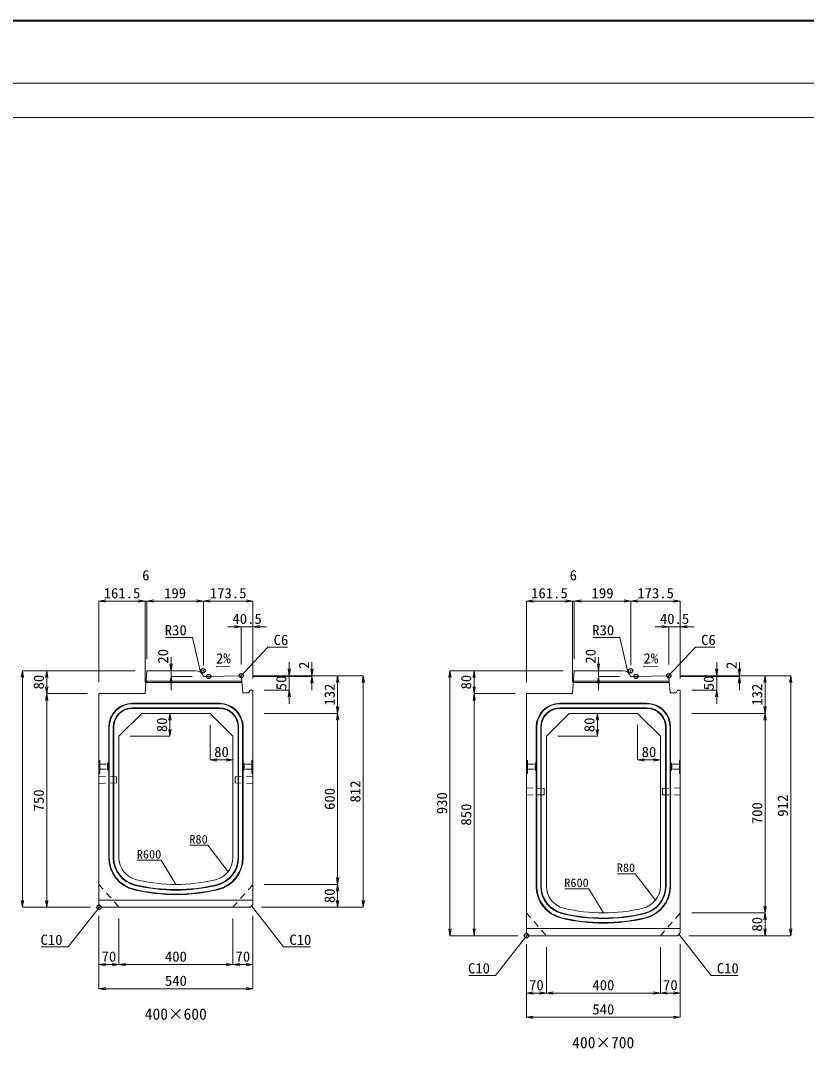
# Model space of a CAD drawing. Units: millimetres at full size; some dimension numbers follow another scale. Extents: x -1267 to 18002, y -8040 to 14480.
# Drawn here: x 12889 to 15647, y 2133 to 5740 of the extents above; entities that cross this region are included whole.
import ezdxf
from ezdxf.enums import TextEntityAlignment as Align

# ---------------------------------------------------------------- set-up
doc = ezdxf.new("R2010")
doc.units = ezdxf.units.MM
doc.header["$LTSCALE"] = 30
doc.header["$PDMODE"] = 32
doc.header["$PDSIZE"] = 15
doc.linetypes.add('USER1', pattern=[1.35, 0.75, -0.6])
for name, color, linetype, lineweight in [('インサート', 3, 'USER1', 9), ('吊りマスター', 4, 'USER1', 9), ('図枠', 7, 'Continuous', 5), ('寸法線', 7, 'Continuous', 13), ('引出線', 4, 'Continuous', 13), ('本体', 2, 'Continuous', 13), ('目地', 132, 'Continuous', 5)]:
    doc.layers.add(name, color=color, linetype=linetype, lineweight=lineweight)
doc.layers.add('作業エリア', color=11, linetype='Continuous')
doc.layers.add('文字', color=7, linetype='Continuous')
doc.styles.add('ＭＳ 明朝', font='')
doc.styles.get('ＭＳ 明朝').set_extended_font_data('MS Mincho')

# ---------------------------------------------------------------- blocks, each defined once
blk = doc.blocks.new('open_arrow')
at = {"color": 0, "linetype": 'Continuous', "lineweight": -2}
blk.add_lwpolyline([(7.5, 1.25), (0, 0), (7.5, -1.25)], dxfattribs=at)

msp = doc.modelspace()

# ---------------------------------------------------------------- linework, layer by layer
at = {"layer": 'インサート'}
for p, q in [((13167.64, 3129.66), (13194.64, 3129.66)), ((13167.64, 3129.66), (13167.64, 3112.66)), ((13167.64, 3112.66), (13194.64, 3112.66)), ((13197.64, 3133.66), (13194.64, 3133.66)), ((13194.64, 3133.66), (13194.64, 3108.66)), ((13194.64, 3108.66), (13197.64, 3108.66)), ((13197.64, 3108.66), (13197.64, 3133.66)), ((13671.24, 3133.66), (13674.24, 3133.66)), ((13671.24, 3108.66), (13671.24, 3133.66)), ((13674.24, 3108.66), (13671.24, 3108.66)), ((13674.24, 3133.66), (13674.24, 3108.66)), ((13701.24, 3129.66), (13674.24, 3129.66)), ((13701.24, 3112.66), (13674.24, 3112.66)), ((13701.24, 3129.66), (13701.24, 3112.66)), ((14667.64, 3129.66), (14694.64, 3129.66)), ((14667.64, 3129.66), (14667.64, 3112.66)), ((14667.64, 3112.66), (14694.64, 3112.66)), ((14697.64, 3133.66), (14694.64, 3133.66)), ((14694.64, 3133.66), (14694.64, 3108.66)), ((14694.64, 3108.66), (14697.64, 3108.66)), ((14697.64, 3108.66), (14697.64, 3133.66)), ((15171.24, 3133.66), (15174.24, 3133.66)), ((15171.24, 3108.66), (15171.24, 3133.66)), ((15174.24, 3108.66), (15171.24, 3108.66)), ((15174.24, 3133.66), (15174.24, 3108.66)), ((15201.24, 3129.66), (15174.24, 3129.66)), ((15201.24, 3112.66), (15174.24, 3112.66)), ((15201.24, 3129.66), (15201.24, 3112.66))]:
    msp.add_line(p, q, dxfattribs=at)
at = {"layer": '作業エリア'}
for p in [(13529.94, 3458.16), (15029.94, 3458.16), (13549.44, 3438.16), (13663.94, 3440.38), (15049.44, 3438.16), (15163.94, 3440.38), (13164.44, 2628.16), (14664.44, 2528.16)]:
    msp.add_point(p, dxfattribs=at)
at = {"layer": '吊りマスター'}
for p, q in [((13164.44, 3087.66), (13164.44, 3062.66)), ((13164.44, 3087.66), (13226.44, 3086.16)), ((13226.44, 3086.16), (13226.44, 3064.16)), ((13704.44, 3087.66), (13642.44, 3086.16)), ((13642.44, 3086.16), (13642.44, 3064.16)), ((13704.44, 3087.66), (13704.44, 3062.66)), ((13164.44, 3062.66), (13226.44, 3064.16)), ((13704.44, 3062.66), (13642.44, 3064.16)), ((14664.44, 3046.66), (14664.44, 3021.66)), ((14664.44, 3046.66), (14726.44, 3045.16)), ((14726.44, 3045.16), (14726.44, 3023.16)), ((15204.44, 3046.66), (15142.44, 3045.16)), ((15142.44, 3045.16), (15142.44, 3023.16)), ((15204.44, 3046.66), (15204.44, 3021.66)), ((14664.44, 3021.66), (14726.44, 3023.16)), ((15204.44, 3021.66), (15142.44, 3023.16))]:
    msp.add_line(p, q, dxfattribs=at)
at = {"layer": '図枠', "lineweight": 40}
msp.add_line((9534.44, 5740), (17334.44, 5740), dxfattribs=at)
at = {"layer": '図枠', "lineweight": 13}
for p, q in [((9834.44, 5520), (17034.44, 5520)), ((9834.44, 5400), (17034.44, 5400))]:
    msp.add_line(p, q, dxfattribs=at)
at = {"layer": '寸法線'}
for p, q in [((13325.94, 3702.41), (13164.44, 3702.41)), ((13164.44, 3418.16), (13164.44, 3702.41)), ((13355.94, 3702.41), (13301.94, 3702.41)), ((13325.94, 3418.16), (13325.94, 3702.41)), ((13325.94, 3418.16), (13325.94, 3702.41)), ((13531.07, 3702.41), (13331.94, 3702.41)), ((13331.94, 3498.16), (13331.94, 3702.41)), ((13331.94, 3498.16), (13331.94, 3702.41)), ((13531.07, 3478.16), (13531.07, 3702.41)), ((13704.44, 3702.41), (13531.07, 3702.41)), ((13531.07, 3478.16), (13531.07, 3702.41)), ((13704.44, 3430.38), (13704.44, 3702.41)), ((14825.94, 3702.41), (14664.44, 3702.41)), ((14664.44, 3418.16), (14664.44, 3702.41)), ((14855.94, 3702.41), (14801.94, 3702.41)), ((14825.94, 3418.16), (14825.94, 3702.41)), ((14825.94, 3418.16), (14825.94, 3702.41)), ((15031.07, 3702.41), (14831.94, 3702.41)), ((14831.94, 3498.16), (14831.94, 3702.41)), ((14831.94, 3498.16), (14831.94, 3702.41)), ((15031.07, 3478.16), (15031.07, 3702.41)), ((15204.44, 3702.41), (15031.07, 3702.41)), ((15031.07, 3478.16), (15031.07, 3702.41)), ((15204.44, 3430.38), (15204.44, 3702.41)), ((13615.94, 3612.41), (13752.44, 3612.41)), ((13663.94, 3480.38), (13663.94, 3612.41)), ((13704.44, 3430.38), (13704.44, 3612.41)), ((15115.94, 3612.41), (15252.44, 3612.41)), ((15163.94, 3480.38), (15163.94, 3612.41)), ((15204.44, 3430.38), (15204.44, 3612.41)), ((13417.36, 3390.16), (13417.36, 3506.16)), ((14917.36, 3390.16), (14917.36, 3506.16)), ((13832.04, 3342.38), (13832.04, 3488.38)), ((13911.9, 3390.16), (13911.9, 3488.38)), ((15332.04, 3342.38), (15332.04, 3488.38)), ((15411.9, 3390.16), (15411.9, 3488.38)), ((12895.93, 2628.16), (12895.93, 3458.16)), ((13291.94, 3458.16), (12895.93, 3458.16)), ((12980.93, 3378.16), (12980.93, 3458.16)), ((13291.94, 3458.16), (12980.93, 3458.16)), ((13491.07, 3438.16), (13417.36, 3438.16)), ((13703.94, 3440.38), (14001.9, 3440.38)), ((13703.94, 3440.38), (13911.9, 3440.38)), ((13703.94, 3440.38), (14091.9, 3440.38)), ((13703.94, 3440.38), (13832.04, 3440.38)), ((13703.94, 3438.16), (13911.9, 3438.16)), ((14001.9, 3308.16), (14001.9, 3440.38)), ((14091.9, 2628.16), (14091.9, 3440.38)), ((14395.93, 2528.16), (14395.93, 3458.16)), ((14791.94, 3458.16), (14395.93, 3458.16)), ((14480.93, 3378.16), (14480.93, 3458.16)), ((14791.94, 3458.16), (14480.93, 3458.16)), ((14991.07, 3438.16), (14917.36, 3438.16)), ((15203.94, 3440.38), (15501.9, 3440.38)), ((15203.94, 3440.38), (15411.9, 3440.38)), ((15203.94, 3440.38), (15591.9, 3440.38)), ((15203.94, 3440.38), (15332.04, 3440.38)), ((15203.94, 3438.16), (15411.9, 3438.16)), ((15501.9, 3308.16), (15501.9, 3440.38)), ((15591.9, 2528.16), (15591.9, 3440.38)), ((12980.93, 2628.16), (12980.93, 3378.16)), ((13124.44, 3378.16), (12980.93, 3378.16)), ((13124.44, 3378.16), (12980.93, 3378.16)), ((13744.44, 3390.38), (13832.04, 3390.38)), ((14480.93, 2528.16), (14480.93, 3378.16)), ((14624.44, 3378.16), (14480.93, 3378.16)), ((14624.44, 3378.16), (14480.93, 3378.16)), ((15244.44, 3390.38), (15332.04, 3390.38)), ((13413.29, 3228.16), (13413.29, 3308.16)), ((13744.44, 3308.16), (14001.9, 3308.16)), ((13744.44, 3308.16), (14001.9, 3308.16)), ((14001.9, 2708.16), (14001.9, 3308.16)), ((14913.29, 3228.16), (14913.29, 3308.16)), ((15244.44, 3308.16), (15501.9, 3308.16)), ((15244.44, 3308.16), (15501.9, 3308.16)), ((15501.9, 2608.16), (15501.9, 3308.16)), ((13554.44, 3268.16), (13554.44, 3145.08)), ((15054.44, 3268.16), (15054.44, 3145.08)), ((13274.44, 3228.16), (13413.29, 3228.16)), ((14774.44, 3228.16), (14913.29, 3228.16)), ((13554.44, 3145.08), (13634.44, 3145.08)), ((15054.44, 3145.08), (15134.44, 3145.08)), ((13744.44, 2708.16), (14001.9, 2708.16)), ((13744.44, 2708.16), (14001.9, 2708.16)), ((14001.9, 2628.16), (14001.9, 2708.16)), ((13134.44, 2628.16), (12895.93, 2628.16)), ((13134.44, 2628.16), (12980.93, 2628.16)), ((13164.44, 2598.16), (13164.44, 2427.01)), ((13164.44, 2598.16), (13164.44, 2342.01)), ((13704.44, 2598.16), (13704.44, 2427.01)), ((13704.44, 2598.16), (13704.44, 2342.01)), ((13734.44, 2628.16), (14001.9, 2628.16)), ((13734.44, 2628.16), (14091.9, 2628.16)), ((15244.44, 2608.16), (15501.9, 2608.16)), ((15244.44, 2608.16), (15501.9, 2608.16)), ((15501.9, 2528.16), (15501.9, 2608.16)), ((13234.44, 2588.16), (13234.44, 2427.01)), ((13234.44, 2588.16), (13234.44, 2427.01)), ((13634.44, 2588.16), (13634.44, 2427.01)), ((13634.44, 2588.16), (13634.44, 2427.01)), ((14634.44, 2528.16), (14395.93, 2528.16)), ((14634.44, 2528.16), (14480.93, 2528.16)), ((15234.44, 2528.16), (15501.9, 2528.16)), ((15234.44, 2528.16), (15591.9, 2528.16)), ((14664.44, 2498.16), (14664.44, 2327.01)), ((14664.44, 2498.16), (14664.44, 2242.01)), ((15204.44, 2498.16), (15204.44, 2327.01)), ((15204.44, 2498.16), (15204.44, 2242.01)), ((14734.44, 2488.16), (14734.44, 2327.01)), ((14734.44, 2488.16), (14734.44, 2327.01)), ((15134.44, 2488.16), (15134.44, 2327.01)), ((15134.44, 2488.16), (15134.44, 2327.01)), ((13164.44, 2427.01), (13234.44, 2427.01)), ((13234.44, 2427.01), (13634.44, 2427.01)), ((13634.44, 2427.01), (13704.44, 2427.01)), ((13164.44, 2342.01), (13704.44, 2342.01)), ((14664.44, 2327.01), (14734.44, 2327.01)), ((14734.44, 2327.01), (15134.44, 2327.01)), ((15134.44, 2327.01), (15204.44, 2327.01)), ((14664.44, 2242.01), (15204.44, 2242.01))]:
    msp.add_line(p, q, dxfattribs=at)
at = {"layer": '引出線'}
for points in [[(13520.11, 3452.66), (13492.49, 3575.21), (13397.82, 3575.21)], [(15020.11, 3452.66), (14992.49, 3575.21), (14897.82, 3575.21)], [(13661.19, 3437.33), (13757.37, 3541.15), (13825.71, 3541.15)], [(15161.19, 3437.33), (15257.37, 3541.15), (15325.71, 3541.15)], [(13575.77, 3472.31), (13624.48, 3473.28), (13575.74, 3472.3)], [(15075.77, 3472.31), (15124.48, 3473.28), (15075.74, 3472.3)], [(13617.2, 2752.59), (13545.94, 2845.69), (13483.71, 2845.69)], [(13434.44, 2708.16), (13383.07, 2792.91), (13298.9, 2792.91)], [(15117.2, 2652.59), (15045.94, 2745.69), (14983.71, 2745.69)], [(14934.44, 2608.16), (14883.07, 2692.91), (14798.9, 2692.91)], [(13169.44, 2633.16), (13056.46, 2488.73), (12961.79, 2488.73)], [(13699.44, 2633.16), (13812.42, 2488.73), (13907.09, 2488.73)], [(14669.44, 2533.16), (14556.46, 2388.73), (14461.79, 2388.73)], [(15199.44, 2533.16), (15312.42, 2388.73), (15407.09, 2388.73)]]:
    msp.add_lwpolyline(points, dxfattribs=at)
at = {"layer": '本体'}
for p, q in [((13325.94, 3378.16), (13331.94, 3458.16)), ((13331.94, 3458.16), (13502.79, 3458.16)), ((13549.44, 3438.16), (13531.07, 3438.16)), ((13657.94, 3440.26), (13664.44, 3434.4)), ((13664.44, 3434.4), (13668.94, 3380.38)), ((14825.94, 3378.16), (14831.94, 3458.16)), ((14831.94, 3458.16), (15002.79, 3458.16)), ((15049.44, 3438.16), (15031.07, 3438.16)), ((15157.94, 3440.26), (15164.44, 3434.4)), ((15164.44, 3434.4), (15168.94, 3380.38)), ((13164.44, 2638.16), (13164.44, 3378.16)), ((13325.94, 3378.16), (13164.44, 3378.16)), ((13668.94, 3380.38), (13689.44, 3380.38)), ((13689.44, 3380.38), (13694.44, 3390.38)), ((13694.44, 3390.38), (13704.44, 3390.38)), ((13704.44, 2638.16), (13704.44, 3390.38)), ((14664.44, 2538.16), (14664.44, 3378.16)), ((14825.94, 3378.16), (14664.44, 3378.16)), ((15168.94, 3380.38), (15189.44, 3380.38)), ((15189.44, 3380.38), (15194.44, 3390.38)), ((15194.44, 3390.38), (15204.44, 3390.38)), ((15204.44, 2538.16), (15204.44, 3390.38)), ((13234.44, 3228.16), (13314.44, 3308.16)), ((13314.44, 3308.16), (13554.44, 3308.16)), ((13554.44, 3308.16), (13634.44, 3228.16)), ((14734.44, 3228.16), (14814.44, 3308.16)), ((14814.44, 3308.16), (15054.44, 3308.16)), ((15054.44, 3308.16), (15134.44, 3228.16)), ((13234.44, 2802.2), (13234.44, 3228.16)), ((13634.44, 3228.16), (13634.44, 2802.2)), ((14734.44, 2702.2), (14734.44, 3228.16)), ((15134.44, 3228.16), (15134.44, 2702.2)), ((13174.44, 2628.16), (13164.44, 2638.16)), ((13694.44, 2628.16), (13704.44, 2638.16)), ((13174.44, 2628.16), (13694.44, 2628.16)), ((14674.44, 2528.16), (14664.44, 2538.16)), ((14674.44, 2528.16), (15194.44, 2528.16)), ((15194.44, 2528.16), (15204.44, 2538.16))]:
    msp.add_line(p, q, dxfattribs=at)
at = {"layer": '本体', "lineweight": 20}
for p, q in [((13549.44, 3438.16), (13657.94, 3440.26)), ((15049.44, 3438.16), (15157.94, 3440.26))]:
    msp.add_line(p, q, dxfattribs=at)
at = {"layer": '本体', "lineweight": 9}
for p, q in [((13164.44, 3145.66), (13167.64, 3143.66)), ((13167.64, 3143.66), (13167.64, 3098.66)), ((13704.44, 3145.66), (13701.24, 3143.66)), ((13701.24, 3143.66), (13701.24, 3098.66)), ((14664.44, 3145.66), (14667.64, 3143.66)), ((14667.64, 3143.66), (14667.64, 3098.66)), ((15204.44, 3145.66), (15201.24, 3143.66)), ((15201.24, 3143.66), (15201.24, 3098.66)), ((13167.64, 3098.66), (13164.44, 3096.66)), ((13701.24, 3098.66), (13704.44, 3096.66)), ((14667.64, 3098.66), (14664.44, 3096.66)), ((15201.24, 3098.66), (15204.44, 3096.66)), ((13164.44, 2653.16), (13704.44, 2653.16)), ((14664.44, 2553.16), (15204.44, 2553.16))]:
    msp.add_line(p, q, dxfattribs=at)
at = {"layer": '本体', "linetype": 'USER1', "lineweight": 9}
for p, q in [((13164.44, 2708.16), (13234.44, 2628.16)), ((13634.44, 2628.16), (13704.44, 2708.16)), ((14664.44, 2608.16), (14734.44, 2528.16)), ((15134.44, 2528.16), (15204.44, 2608.16))]:
    msp.add_line(p, q, dxfattribs=at)
at = {"layer": '本体'}
for centre, radius, start, end in [((13502.79, 3428.16), 30, 19.47122, 90), ((15002.79, 3428.16), 30, 19.47122, 90), ((13314.44, 2802.2), 80, 180, 256.65764), ((13554.44, 2802.2), 80, 283.34236, 0), ((13434.44, 3308.16), 600, 256.65764, 283.34236), ((14814.44, 2702.2), 80, 180, 256.65764), ((15054.44, 2702.2), 80, 283.34236, 0), ((14934.44, 3208.16), 600, 256.65764, 283.34236)]:
    msp.add_arc(centre, radius, start, end, dxfattribs=at)
at = {"layer": '目地'}
for p, q in [((13665.87, 3417.16), (13328.86, 3417.16)), ((13665.54, 3421.16), (13329.16, 3421.16)), ((15165.87, 3417.16), (14828.86, 3417.16)), ((15165.54, 3421.16), (14829.16, 3421.16)), ((13586.44, 3344.16), (13282.44, 3344.16)), ((13586.44, 3342.16), (13282.44, 3342.16)), ((13586.44, 3328.16), (13282.44, 3328.16)), ((13586.44, 3326.16), (13282.44, 3326.16)), ((15086.44, 3344.16), (14782.44, 3344.16)), ((15086.44, 3342.16), (14782.44, 3342.16)), ((15086.44, 3328.16), (14782.44, 3328.16)), ((15086.44, 3326.16), (14782.44, 3326.16)), ((13198.44, 3260.16), (13198.44, 2802.2)), ((13200.44, 3260.16), (13200.44, 2802.2)), ((13214.44, 3260.16), (13214.44, 2802.2)), ((13216.44, 3260.16), (13216.44, 2802.2)), ((13652.44, 2802.2), (13652.44, 3260.16)), ((13654.44, 2802.2), (13654.44, 3260.16)), ((13668.44, 2802.2), (13668.44, 3260.16)), ((13670.44, 2802.2), (13670.44, 3260.16)), ((14698.44, 3260.16), (14698.44, 2702.2)), ((14700.44, 3260.16), (14700.44, 2702.2)), ((14714.44, 3260.16), (14714.44, 2702.2)), ((14716.44, 3260.16), (14716.44, 2702.2)), ((15152.44, 2702.2), (15152.44, 3260.16)), ((15154.44, 2702.2), (15154.44, 3260.16)), ((15168.44, 2702.2), (15168.44, 3260.16)), ((15170.44, 2702.2), (15170.44, 3260.16))]:
    msp.add_line(p, q, dxfattribs=at)
for centre, radius, start, end in [((13282.44, 3260.16), 84, 90, 180), ((13282.44, 3260.16), 82, 90, 180), ((13282.44, 3260.16), 68, 90, 180), ((13282.44, 3260.16), 66, 90, 180), ((13586.44, 3260.16), 84, 0, 90), ((13586.44, 3260.16), 82, 0, 90), ((13586.44, 3260.16), 68, 0, 90), ((13586.44, 3260.16), 66, 0, 90), ((14782.44, 3260.16), 84, 90, 180), ((14782.44, 3260.16), 82, 90, 180), ((14782.44, 3260.16), 68, 90, 180), ((14782.44, 3260.16), 66, 90, 180), ((15086.44, 3260.16), 84, 0, 90), ((15086.44, 3260.16), 82, 0, 90), ((15086.44, 3260.16), 68, 0, 90), ((15086.44, 3260.16), 66, 0, 90), ((13314.44, 2802.2), 116, 180, 256.65764), ((13314.44, 2802.2), 114, 180, 256.65764), ((13314.44, 2802.2), 100, 180, 256.65764), ((13314.44, 2802.2), 98, 180, 256.65764), ((13554.44, 2802.2), 98, 283.34236, 0), ((13554.44, 2802.2), 100, 283.34236, 0), ((13554.44, 2802.2), 114, 283.34236, 0), ((13554.44, 2802.2), 116, 283.34236, 0), ((13434.44, 3308.16), 618, 256.65764, 283.34236), ((13434.44, 3308.16), 636, 256.65764, 283.34236), ((13434.44, 3308.16), 634, 256.65764, 283.34236), ((13434.44, 3308.16), 620, 256.65764, 283.34236), ((14814.44, 2702.2), 116, 180, 256.65764), ((14814.44, 2702.2), 114, 180, 256.65764), ((14814.44, 2702.2), 100, 180, 256.65764), ((14814.44, 2702.2), 98, 180, 256.65764), ((15054.44, 2702.2), 98, 283.34236, 0), ((15054.44, 2702.2), 100, 283.34236, 0), ((15054.44, 2702.2), 114, 283.34236, 0), ((15054.44, 2702.2), 116, 283.34236, 0), ((14934.44, 3208.16), 620, 256.65764, 283.34236), ((14934.44, 3208.16), 618, 256.65764, 283.34236), ((14934.44, 3208.16), 636, 256.65764, 283.34236), ((14934.44, 3208.16), 634, 256.65764, 283.34236)]:
    msp.add_arc(centre, radius, start, end, dxfattribs=at)

# ---------------------------------------------------------------- block references
at = {"layer": '寸法線', "xscale": 3.2, "yscale": 3.2}
for p in [(13164.44, 3702.41), (13331.94, 3702.41), (13531.07, 3702.41), (14664.44, 3702.41), (14831.94, 3702.41), (15031.07, 3702.41), (13704.44, 3612.41), (15204.44, 3612.41), (13554.44, 3145.08), (15054.44, 3145.08), (13164.44, 2427.01), (13234.44, 2427.01), (13634.44, 2427.01), (13164.44, 2342.01), (14664.44, 2327.01), (14734.44, 2327.01), (15134.44, 2327.01), (14664.44, 2242.01)]:
    msp.add_blockref('open_arrow', p, dxfattribs=at)
for p, rotation in [((13325.94, 3702.41), 180), ((13531.07, 3702.41), 180), ((13704.44, 3702.41), 180), ((14825.94, 3702.41), 180), ((15031.07, 3702.41), 180), ((15204.44, 3702.41), 180), ((13663.94, 3612.41), 180), ((15163.94, 3612.41), 180), ((13417.36, 3458.16), 90), ((13832.04, 3440.38), 90), ((13911.9, 3440.38), 90), ((14917.36, 3458.16), 90), ((15332.04, 3440.38), 90), ((15411.9, 3440.38), 90), ((12895.93, 3458.16), 270), ((12980.93, 3458.16), 270), ((13417.36, 3438.16), 270), ((13911.9, 3438.16), 270), ((14001.9, 3440.38), 270), ((14091.9, 3440.38), 270), ((14395.93, 3458.16), 270), ((14480.93, 3458.16), 270), ((14917.36, 3438.16), 270), ((15411.9, 3438.16), 270), ((15501.9, 3440.38), 270), ((15591.9, 3440.38), 270), ((12980.93, 3378.16), 90), ((14480.93, 3378.16), 90), ((12980.93, 3378.16), 270), ((13832.04, 3390.38), 270), ((14480.93, 3378.16), 270), ((15332.04, 3390.38), 270), ((14001.9, 3308.16), 90), ((15501.9, 3308.16), 90), ((13413.29, 3308.16), 270), ((14001.9, 3308.16), 270), ((14913.29, 3308.16), 270), ((15501.9, 3308.16), 270), ((13413.29, 3228.16), 90), ((14913.29, 3228.16), 90), ((13634.44, 3145.08), 180), ((15134.44, 3145.08), 180), ((14001.9, 2708.16), 90), ((14001.9, 2708.16), 270), ((12895.93, 2628.16), 90), ((12980.93, 2628.16), 90), ((14001.9, 2628.16), 90), ((14091.9, 2628.16), 90), ((15501.9, 2608.16), 90), ((15501.9, 2608.16), 270), ((14395.93, 2528.16), 90), ((14480.93, 2528.16), 90), ((15501.9, 2528.16), 90), ((15591.9, 2528.16), 90), ((13234.44, 2427.01), 180), ((13634.44, 2427.01), 180), ((13704.44, 2427.01), 180), ((13704.44, 2342.01), 180), ((14734.44, 2327.01), 180), ((15134.44, 2327.01), 180), ((15204.44, 2327.01), 180), ((15204.44, 2242.01), 180)]:
    msp.add_blockref('open_arrow', p, dxfattribs=dict(at, rotation=rotation))
at = {"layer": '引出線'}
for p, xscale, yscale, rotation in [((13575.77, 3472.31), 0.16, 0.16, 1.1), ((15075.77, 3472.31), 0.16, 0.16, 1.1), ((13520.11, 3452.66), 0.16, 0.16, 102.7), ((13661.19, 3437.33), 0.16, 0.16, 47.2), ((15020.11, 3452.66), 0.16, 0.16, 102.7), ((15161.19, 3437.33), 0.16, 0.16, 47.2), ((13617.2, 2752.59), 0.133, 0.133, 127.4), ((13434.44, 2708.16), 0.133, 0.133, 121.2), ((15117.2, 2652.59), 0.133, 0.133, 127.4), ((13169.44, 2633.16), 0.16, 0.16, 232), ((13699.44, 2633.16), 0.16, 0.16, 308), ((14934.44, 2608.16), 0.133, 0.133, 121.2), ((14669.44, 2533.16), 0.16, 0.16, 232), ((15199.44, 2533.16), 0.16, 0.16, 308)]:
    msp.add_blockref('open_arrow', p, dxfattribs=dict(at, xscale=xscale, yscale=yscale, rotation=rotation))

# ---------------------------------------------------------------- texts
at = {"layer": '寸法線', "style": 'ＭＳ 明朝', "width": 1.05}
for s, p in [('6', (13328.94, 3793.25)), ('6', (14828.94, 3793.25)), ('161.5', (13245.19, 3730.41)), ('199', (13431.51, 3730.41)), ('173.5', (13617.76, 3730.41)), ('161.5', (14745.19, 3730.41)), ('199', (14931.51, 3730.41)), ('173.5', (15117.76, 3730.41)), ('40.5', (13684.19, 3640.41)), ('40.5', (15184.19, 3640.41)), ('80', (13594.44, 3173.08)), ('80', (15094.44, 3173.08)), ('70', (13199.44, 2455.01)), ('400', (13434.44, 2455.01)), ('70', (13669.44, 2455.01)), ('540', (13434.44, 2370.01)), ('70', (14699.44, 2355.01)), ('400', (14934.44, 2355.01)), ('70', (15169.44, 2355.01)), ('540', (14934.44, 2270.01))]:
    msp.add_text(s, height=36.03, dxfattribs=at).set_placement(p, align=Align.MIDDLE_CENTER)
for s, p in [('20', (13389.36, 3508.75)), ('20', (14889.36, 3508.75)), ('2', (13883.9, 3477.41)), ('2', (15383.9, 3477.41)), ('80', (12952.93, 3418.16)), ('50', (13804.04, 3415.38)), ('80', (14452.93, 3418.16)), ('50', (15304.04, 3415.38)), ('132', (13973.9, 3374.27)), ('132', (15473.9, 3374.27)), ('80', (13385.29, 3268.16)), ('80', (14885.29, 3268.16)), ('812', (14063.9, 3034.27)), ('750', (12952.93, 3003.16)), ('600', (13973.9, 3008.16)), ('930', (14367.93, 2993.16)), ('912', (15563.9, 2984.27)), ('850', (14452.93, 2953.16)), ('700', (15473.9, 2958.16)), ('80', (13973.9, 2668.16)), ('80', (15473.9, 2568.16))]:
    msp.add_text(s, height=36.03, rotation=90, dxfattribs=at).set_placement(p, align=Align.MIDDLE_CENTER)
at = {"layer": '引出線', "style": 'ＭＳ 明朝', "width": 1.05}
for s, height, p in [('R30', 36.03, (13472.49, 3618.41)), ('R30', 36.03, (14972.49, 3618.41)), ('R80', 30.02, (13545.94, 2881.69)), ('R600', 30.02, (13383.07, 2828.91)), ('R80', 30.02, (15045.94, 2781.69)), ('R600', 30.02, (14883.07, 2728.91)), ('C10', 36.03, (13036.46, 2531.93)), ('C10', 36.03, (14536.46, 2431.93))]:
    msp.add_text(s, height=height, dxfattribs=at).set_placement(p, align=Align.TOP_RIGHT)
for s, p in [('C6', (13777.37, 3584.35)), ('C6', (15277.37, 3584.35)), ('C10', (13832.42, 2531.93)), ('C10', (15332.42, 2431.93))]:
    msp.add_text(s, height=36.03, dxfattribs=at).set_placement(p, align=Align.TOP_LEFT)
for p in [(13574.8, 3519.2), (15074.8, 3519.2)]:
    msp.add_text('2%', height=36.03, rotation=1.146, dxfattribs=at).set_placement(p, align=Align.TOP_LEFT)
at = {"layer": '文字', "style": 'ＭＳ 明朝'}
for s, p in [('400×600', (13433.96, 2253.19)), ('400×700', (14933.96, 2153.19))]:
    msp.add_text(s, height=40.03, dxfattribs=at).set_placement(p, align=Align.MIDDLE_CENTER)

doc.saveas('drawing.dxf')
